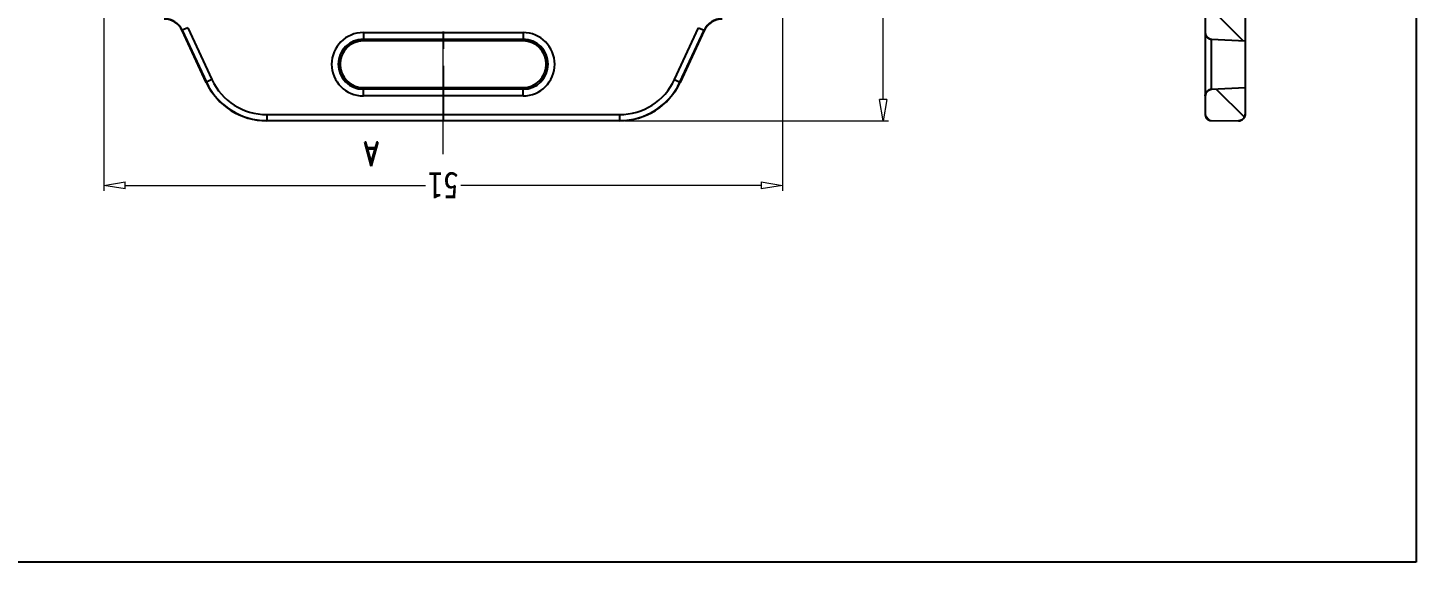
# Model space of a CAD drawing. Header units: millimetres. Extents: x 1786 to 4839, y -3109 to -1928.
# Drawn here: x 4734.9 to 4839.2, y -3109.4 to -3069.2 of the extents above; entities that cross this region are included whole.
import ezdxf
from ezdxf.enums import TextEntityAlignment as Align

# ---------------------------------------------------------------- set-up
doc = ezdxf.new("R2010")
doc.units = ezdxf.units.MM
doc.linetypes.add('CENTER', pattern=[50.8, 31.75, -6.35, 6.35, -6.35])
doc.linetypes.add('DIVIDE', pattern=[31.75, 12.7, -6.35, 0, -6.35, 0, -6.35])
doc.layers.add('dim', color=3, linetype='Continuous', lineweight=9)
doc.layers.add('hatch', color=56, linetype='Continuous', lineweight=9)
doc.styles.add('FFS', font='simfang.ttf', dxfattribs={"width": 0.85})
doc.styles.add('LongTou', font='romand.shx', dxfattribs={"width": 0.8, "bigfont": 'whgdtxt.shx'})
doc.dimstyles.new('YanXiu', dxfattribs={"dimtxt": 2.5, "dimasz": 2.2, "dimexe": 1, "dimexo": 0.6, "dimgap": 0.66, "dimtad": 0, "dimzin": 9, "dimdsep": 46, "dimtxsty": 'FFS', "dimblk": 'CLOSEDBLANK', "dimcen": 0, "dimclrd": 256, "dimclre": 131, "dimclrt": 42, "dimazin": 0, "dimtfac": 1, "dimtofl": 0, "dimtmove": 0, "dimatfit": 3, "dimldrblk": 'CLOSEDBLANK', "dimfxl": 0, "dimlwd": 5, "dimlwe": 5, "dimarcsym": 0})

# ---------------------------------------------------------------- blocks, each defined once
blk = doc.blocks.new('_ClosedBlank')
at = {"color": 0, "linetype": 'ByBlock', "lineweight": -2}
for p, q in [((-1, 0.167), (0, 0)), ((-1, 0.167), (-1, -0.167)), ((0, 0), (-1, -0.167))]:
    blk.add_line(p, q, dxfattribs=at)
blk = doc.blocks.new('*D43')
at = {"layer": 'Defpoints', "color": 0}
for p in [(4422.49, -2809.28, 0), (4402.69, -2875.58), (4422.49, -2875.58, 0)]:
    blk.add_point(p, dxfattribs=at)
at = {"layer": 'dim', "color": 131, "lineweight": 5}
for p, q in [((4422.09, -2809.28), (4402.29, -2809.28)), ((4422.09, -2875.58), (4402.29, -2875.58))]:
    blk.add_line(p, q, dxfattribs=at)
at = {"layer": 'dim', "lineweight": 5}
for p, q in [((4402.69, -2810.88), (4402.69, -2839.87)), ((4402.69, -2873.98), (4402.69, -2845))]:
    blk.add_line(p, q, dxfattribs=at)
at = {"layer": 'dim', "lineweight": 5, "xscale": 1.6, "yscale": 1.6, "zscale": 1.6}
for p, rotation in [((4402.69, -2809.28), 90), ((4402.69, -2875.58), 270)]:
    blk.add_blockref('_ClosedBlank', p, dxfattribs=dict(at, rotation=rotation))
at = {"layer": 'dim', "color": 42, "insert": (4402.69, -2842.43), "char_height": 2, "attachment_point": 5, "rotation": 90, "style": 'FFS'}
blk.add_mtext('66.3', dxfattribs=at)
blk = doc.blocks.new('*D51')
at = {"layer": 'Defpoints', "color": 0}
for p in [(4461.26, -2804.43), (4410.26, -2820.94, 0), (4461.26, -2820.94, 0)]:
    blk.add_point(p, dxfattribs=at)
at = {"layer": 'dim', "color": 131, "lineweight": 5}
for p, q in [((4410.26, -2820.54), (4410.26, -2804.03)), ((4461.26, -2820.54), (4461.26, -2804.03))]:
    blk.add_line(p, q, dxfattribs=at)
at = {"layer": 'dim', "lineweight": 5}
for p, q in [((4411.86, -2804.43), (4434.42, -2804.43)), ((4459.66, -2804.43), (4437.09, -2804.43))]:
    blk.add_line(p, q, dxfattribs=at)
at = {"layer": 'dim', "lineweight": 5, "xscale": 1.6, "yscale": 1.6, "zscale": 1.6, "rotation": 180}
blk.add_blockref('_ClosedBlank', (4410.26, -2804.43), dxfattribs=at)
at = {"layer": 'dim', "lineweight": 5, "xscale": 1.6, "yscale": 1.6, "zscale": 1.6}
blk.add_blockref('_ClosedBlank', (4461.26, -2804.43), dxfattribs=at)
at = {"layer": 'dim', "color": 42, "insert": (4435.76, -2804.43), "char_height": 2, "attachment_point": 5, "style": 'FFS'}
blk.add_mtext('51', dxfattribs=at)
blk = doc.blocks.new('*u88')
at = {"linetype": 'Continuous'}
h = blk.add_hatch(dxfattribs=at)
h.set_pattern_fill('DEFAULT__1', color=40, scale=2, angle=135, style=0, pattern_type=0)
h.set_pattern_definition([(135, (518.1121, -554.4406), (-1.4142136, -1.4142136), [])])
edge = h.paths.add_edge_path()
edge.add_line((-75.284, -51.345), (-75.284, -49.945))
edge.add_spline(control_points=[(-75.284, -51.345), (-75.284, -51.607), (-75.468, -51.793), (-75.73, -51.795)], knot_values=[0, 0, 0, 0, 1, 1, 1, 1], weights=[1, 0.8067903, 0.8067903, 1], degree=3, periodic=0)
edge.add_line((-75.73, -51.795), (-77.78, -51.813))
edge.add_spline(control_points=[(-78.284, -51.313), (-78.284, -51.608), (-78.075, -51.816), (-77.78, -51.813)], knot_values=[0, 0, 0, 0, 1, 1, 1, 1], weights=[1, 0.8026765, 0.8026765, 1], degree=3, periodic=0)
edge.add_line((-78.284, -51.313), (-78.284, -49.313))
edge.add_line((-75.758, -49.446), (-78.284, -49.313))
edge.add_spline(control_points=[(-75.284, -49.945), (-75.284, -49.664), (-75.477, -49.46), (-75.758, -49.446)], knot_values=[0, 0, 0, 0, 1, 1, 1, 1], weights=[1, 0.8169162, 0.8169162, 1], degree=3, periodic=0)
edge = h.paths.add_edge_path()
edge.add_line((-75.284, -45.181), (-75.284, -41.561))
edge.add_spline(control_points=[(-75.284, -45.181), (-75.284, -45.462), (-75.477, -45.666), (-75.758, -45.681)], knot_values=[0, 0, 0, 0, 1, 1, 1, 1], weights=[1, 0.8169162, 0.8169162, 1], degree=3, periodic=0)
edge.add_line((-75.758, -45.681), (-78.284, -45.813))
edge.add_line((-78.284, -45.813), (-78.284, 8.487))
edge.add_line((-75.758, 8.354), (-78.284, 8.487))
edge.add_spline(control_points=[(-75.284, 7.855), (-75.284, 8.136), (-75.477, 8.34), (-75.758, 8.354)], knot_values=[0, 0, 0, 0, 1, 1, 1, 1], weights=[1, 0.8169162, 0.8169162, 1], degree=3, periodic=0)
edge.add_line((-75.284, 4.235), (-75.284, 7.855))
edge.add_line((-74.167, 4.186), (-75.284, 4.235))
edge.add_spline(control_points=[(-73.784, 3.786), (-73.784, 4.013), (-73.94, 4.176), (-74.167, 4.186)], knot_values=[0, 0, 0, 0, 1, 1, 1, 1], weights=[1, 0.8149093, 0.8149093, 1], degree=3, periodic=0)
edge.add_line((-73.784, 3.694), (-73.784, 3.786))
edge.add_spline(control_points=[(-73.784, 3.694), (-73.784, 3.468), (-73.94, 3.304), (-74.167, 3.294)], knot_values=[0, 0, 0, 0, 1, 1, 1, 1], weights=[1, 0.8149093, 0.8149093, 1], degree=3, periodic=0)
edge.add_line((-76.284, 3.202), (-74.167, 3.294))
edge.add_line((-76.284, -40.528), (-76.284, 3.202))
edge.add_line((-76.284, -40.528), (-74.167, -40.621))
edge.add_spline(control_points=[(-73.784, -41.02), (-73.784, -40.794), (-73.94, -40.631), (-74.167, -40.621)], knot_values=[0, 0, 0, 0, 1, 1, 1, 1], weights=[1, 0.8149093, 0.8149093, 1], degree=3, periodic=0)
edge.add_line((-73.784, -41.113), (-73.784, -41.02))
edge.add_spline(control_points=[(-73.784, -41.113), (-73.784, -41.339), (-73.94, -41.502), (-74.167, -41.512)], knot_values=[0, 0, 0, 0, 1, 1, 1, 1], weights=[1, 0.8149093, 0.8149093, 1], degree=3, periodic=0)
edge.add_line((-74.167, -41.512), (-75.284, -41.561))
edge = h.paths.add_edge_path()
edge.add_line((-75.284, 12.619), (-75.284, 14.019))
edge.add_spline(control_points=[(-75.284, 12.619), (-75.284, 12.338), (-75.477, 12.134), (-75.758, 12.119)], knot_values=[0, 0, 0, 0, 1, 1, 1, 1], weights=[1, 0.8169162, 0.8169162, 1], degree=3, periodic=0)
edge.add_line((-75.758, 12.119), (-78.284, 11.987))
edge.add_line((-78.284, 11.987), (-78.284, 13.987))
edge.add_spline(control_points=[(-78.284, 13.987), (-78.284, 14.282), (-78.075, 14.489), (-77.78, 14.487)], knot_values=[0, 0, 0, 0, 1, 1, 1, 1], weights=[1, 0.8026765, 0.8026765, 1], degree=3, periodic=0)
edge.add_line((-75.73, 14.469), (-77.78, 14.487))
edge.add_spline(control_points=[(-75.284, 14.019), (-75.284, 14.281), (-75.468, 14.467), (-75.73, 14.469)], knot_values=[0, 0, 0, 0, 1, 1, 1, 1], weights=[1, 0.8067903, 0.8067903, 1], degree=3, periodic=0)
at = {"color": 7, "linetype": 'Continuous'}
for p, q in [((-78.284, -51.313, 0), (-78.284, 13.987, 0)), ((-78.284, 11.987, 0), (-78.284, 13.987, 0)), ((-75.73, 14.469, 0), (-77.78, 14.487, 0)), ((-75.73, 14.469, 0), (-77.78, 14.487, 0)), ((-75.284, 4.235, 0), (-75.284, 14.019, 0)), ((-75.284, 12.619, 0), (-75.284, 14.019, 0)), ((-75.758, 12.119, 0), (-78.284, 11.987, 0)), ((-75.758, 12.119, 0), (-78.284, 11.987, 0)), ((-75.758, 12.119, 0), (-75.758, 8.354, 0)), ((-75.758, 8.354, 0), (-78.284, 8.487, 0)), ((-75.758, 8.354, 0), (-78.284, 8.487, 0)), ((-78.284, -45.813, 0), (-78.284, 8.487, 0)), ((-75.284, 4.235, 0), (-75.284, 7.855, 0))]:
    blk.add_line(p, q, dxfattribs=at)
for centre, radius, start, end in [((-77.784, 13.987, 0), 0.5, 89.5, 180), ((-75.734, 14.019, 0), 0.45, 0, 89.5), ((-75.784, 12.619, 0), 0.5, 273, 0), ((-75.784, 7.855, 0), 0.5, 0, 87)]:
    blk.add_arc(centre, radius, start, end, dxfattribs=at)
for points, start_tangent, end_tangent in [([(-78.284, 13.987, 0), (-78.284, 13.992, 0), (-78.284, 13.998, 0), (-78.284, 14.004, 0), (-78.283, 14.009, 0), (-78.283, 14.015, 0), (-78.283, 14.021, 0), (-78.282, 14.026, 0), (-78.282, 14.032, 0), (-78.281, 14.038, 0), (-78.281, 14.043, 0), (-78.28, 14.049, 0), (-78.279, 14.055, 0), (-78.278, 14.061, 0), (-78.278, 14.067, 0), (-78.277, 14.072, 0), (-78.276, 14.078, 0), (-78.274, 14.084, 0), (-78.273, 14.09, 0), (-78.272, 14.096, 0), (-78.271, 14.102, 0), (-78.269, 14.108, 0), (-78.268, 14.113, 0), (-78.266, 14.119, 0), (-78.264, 14.125, 0), (-78.263, 14.131, 0), (-78.261, 14.137, 0), (-78.259, 14.143, 0), (-78.257, 14.149, 0), (-78.255, 14.154, 0), (-78.253, 14.16, 0), (-78.251, 14.166, 0), (-78.249, 14.172, 0), (-78.246, 14.178, 0), (-78.244, 14.183, 0), (-78.241, 14.189, 0), (-78.239, 14.195, 0), (-78.236, 14.201, 0), (-78.233, 14.206, 0), (-78.23, 14.212, 0), (-78.228, 14.218, 0), (-78.225, 14.223, 0), (-78.222, 14.229, 0), (-78.218, 14.234, 0), (-78.215, 14.24, 0), (-78.212, 14.245, 0), (-78.209, 14.251, 0), (-78.205, 14.256, 0), (-78.202, 14.262, 0), (-78.198, 14.267, 0), (-78.194, 14.272, 0), (-78.191, 14.278, 0), (-78.187, 14.283, 0), (-78.183, 14.288, 0), (-78.179, 14.293, 0), (-78.175, 14.298, 0), (-78.171, 14.303, 0), (-78.167, 14.308, 0), (-78.163, 14.313, 0), (-78.158, 14.318, 0), (-78.154, 14.323, 0), (-78.15, 14.328, 0), (-78.145, 14.333, 0), (-78.141, 14.337, 0), (-78.136, 14.342, 0), (-78.131, 14.347, 0), (-78.127, 14.351, 0), (-78.122, 14.355, 0), (-78.117, 14.36, 0), (-78.112, 14.364, 0), (-78.107, 14.368, 0), (-78.102, 14.373, 0), (-78.097, 14.377, 0), (-78.092, 14.381, 0), (-78.087, 14.385, 0), (-78.082, 14.389, 0), (-78.077, 14.392, 0), (-78.071, 14.396, 0), (-78.066, 14.4, 0), (-78.061, 14.403, 0), (-78.055, 14.407, 0), (-78.05, 14.41, 0), (-78.044, 14.414, 0), (-78.039, 14.417, 0), (-78.033, 14.42, 0), (-78.028, 14.423, 0), (-78.022, 14.427, 0), (-78.017, 14.43, 0), (-78.011, 14.432, 0), (-78.005, 14.435, 0), (-77.999, 14.438, 0), (-77.994, 14.441, 0), (-77.988, 14.443, 0), (-77.982, 14.446, 0), (-77.976, 14.448, 0), (-77.971, 14.451, 0), (-77.965, 14.453, 0), (-77.959, 14.455, 0), (-77.953, 14.457, 0), (-77.947, 14.459, 0), (-77.941, 14.461, 0), (-77.936, 14.463, 0), (-77.93, 14.465, 0), (-77.924, 14.467, 0), (-77.918, 14.469, 0), (-77.912, 14.47, 0), (-77.906, 14.472, 0), (-77.9, 14.473, 0), (-77.895, 14.475, 0), (-77.889, 14.476, 0), (-77.883, 14.477, 0), (-77.877, 14.478, 0), (-77.871, 14.479, 0), (-77.865, 14.48, 0), (-77.859, 14.481, 0), (-77.854, 14.482, 0), (-77.848, 14.483, 0), (-77.842, 14.484, 0), (-77.836, 14.484, 0), (-77.831, 14.485, 0), (-77.825, 14.485, 0), (-77.819, 14.486, 0), (-77.813, 14.486, 0), (-77.808, 14.486, 0), (-77.802, 14.487, 0), (-77.796, 14.487, 0), (-77.791, 14.487, 0), (-77.785, 14.487, 0), (-77.78, 14.487, 0)], (0, 1), (0.9999619, -0.0087265)), ([(-75.284, 14.019, 0), (-75.284, 14.024, 0), (-75.284, 14.029, 0), (-75.284, 14.034, 0), (-75.284, 14.039, 0), (-75.285, 14.044, 0), (-75.285, 14.049, 0), (-75.285, 14.054, 0), (-75.286, 14.059, 0), (-75.286, 14.064, 0), (-75.287, 14.069, 0), (-75.287, 14.075, 0), (-75.288, 14.08, 0), (-75.289, 14.085, 0), (-75.29, 14.09, 0), (-75.29, 14.095, 0), (-75.291, 14.1, 0), (-75.292, 14.106, 0), (-75.293, 14.111, 0), (-75.295, 14.116, 0), (-75.296, 14.121, 0), (-75.297, 14.127, 0), (-75.298, 14.132, 0), (-75.3, 14.137, 0), (-75.301, 14.142, 0), (-75.303, 14.147, 0), (-75.304, 14.153, 0), (-75.306, 14.158, 0), (-75.308, 14.163, 0), (-75.309, 14.168, 0), (-75.311, 14.173, 0), (-75.313, 14.179, 0), (-75.315, 14.184, 0), (-75.317, 14.189, 0), (-75.319, 14.194, 0), (-75.322, 14.199, 0), (-75.324, 14.204, 0), (-75.326, 14.209, 0), (-75.329, 14.215, 0), (-75.331, 14.22, 0), (-75.334, 14.225, 0), (-75.336, 14.23, 0), (-75.339, 14.235, 0), (-75.342, 14.24, 0), (-75.345, 14.245, 0), (-75.348, 14.25, 0), (-75.35, 14.254, 0), (-75.353, 14.259, 0), (-75.357, 14.264, 0), (-75.36, 14.269, 0), (-75.363, 14.274, 0), (-75.366, 14.278, 0), (-75.37, 14.283, 0), (-75.373, 14.288, 0), (-75.376, 14.292, 0), (-75.38, 14.297, 0), (-75.384, 14.301, 0), (-75.387, 14.306, 0), (-75.391, 14.31, 0), (-75.395, 14.315, 0), (-75.399, 14.319, 0), (-75.402, 14.323, 0), (-75.406, 14.327, 0), (-75.41, 14.332, 0), (-75.414, 14.336, 0), (-75.418, 14.34, 0), (-75.423, 14.344, 0), (-75.427, 14.348, 0), (-75.431, 14.352, 0), (-75.435, 14.356, 0), (-75.44, 14.359, 0), (-75.444, 14.363, 0), (-75.449, 14.367, 0), (-75.453, 14.371, 0), (-75.458, 14.374, 0), (-75.462, 14.378, 0), (-75.467, 14.381, 0), (-75.471, 14.384, 0), (-75.476, 14.388, 0), (-75.481, 14.391, 0), (-75.486, 14.394, 0), (-75.49, 14.397, 0), (-75.495, 14.4, 0), (-75.5, 14.403, 0), (-75.505, 14.406, 0), (-75.51, 14.409, 0), (-75.515, 14.412, 0), (-75.52, 14.415, 0), (-75.525, 14.417, 0), (-75.53, 14.42, 0), (-75.535, 14.423, 0), (-75.54, 14.425, 0), (-75.545, 14.427, 0), (-75.55, 14.43, 0), (-75.555, 14.432, 0), (-75.56, 14.434, 0), (-75.565, 14.436, 0), (-75.571, 14.438, 0), (-75.576, 14.44, 0), (-75.581, 14.442, 0), (-75.586, 14.444, 0), (-75.591, 14.446, 0), (-75.597, 14.448, 0), (-75.602, 14.449, 0), (-75.607, 14.451, 0), (-75.612, 14.452, 0), (-75.617, 14.454, 0), (-75.623, 14.455, 0), (-75.628, 14.456, 0), (-75.633, 14.458, 0), (-75.638, 14.459, 0), (-75.643, 14.46, 0), (-75.649, 14.461, 0), (-75.654, 14.462, 0), (-75.659, 14.463, 0), (-75.664, 14.464, 0), (-75.669, 14.464, 0), (-75.674, 14.465, 0), (-75.68, 14.466, 0), (-75.685, 14.466, 0), (-75.69, 14.467, 0), (-75.695, 14.467, 0), (-75.7, 14.468, 0), (-75.705, 14.468, 0), (-75.71, 14.468, 0), (-75.715, 14.469, 0), (-75.72, 14.469, 0), (-75.725, 14.469, 0), (-75.73, 14.469, 0)], (0, 1), (-0.9999619, 0.0087265)), ([(-75.284, 12.619, 0), (-75.284, 12.613, 0), (-75.284, 12.608, 0), (-75.284, 12.602, 0), (-75.284, 12.597, 0), (-75.285, 12.591, 0), (-75.285, 12.586, 0), (-75.285, 12.58, 0), (-75.286, 12.575, 0), (-75.286, 12.569, 0), (-75.287, 12.564, 0), (-75.288, 12.558, 0), (-75.288, 12.553, 0), (-75.289, 12.547, 0), (-75.29, 12.541, 0), (-75.291, 12.536, 0), (-75.292, 12.53, 0), (-75.293, 12.525, 0), (-75.294, 12.519, 0), (-75.295, 12.513, 0), (-75.296, 12.508, 0), (-75.298, 12.502, 0), (-75.299, 12.496, 0), (-75.301, 12.491, 0), (-75.302, 12.485, 0), (-75.304, 12.479, 0), (-75.305, 12.474, 0), (-75.307, 12.468, 0), (-75.309, 12.462, 0), (-75.311, 12.457, 0), (-75.313, 12.451, 0), (-75.315, 12.446, 0), (-75.317, 12.44, 0), (-75.319, 12.434, 0), (-75.321, 12.429, 0), (-75.324, 12.423, 0), (-75.326, 12.418, 0), (-75.329, 12.412, 0), (-75.331, 12.407, 0), (-75.334, 12.401, 0), (-75.336, 12.396, 0), (-75.339, 12.39, 0), (-75.342, 12.385, 0), (-75.345, 12.379, 0), (-75.348, 12.374, 0), (-75.351, 12.369, 0), (-75.354, 12.363, 0), (-75.357, 12.358, 0), (-75.36, 12.353, 0), (-75.364, 12.348, 0), (-75.367, 12.342, 0), (-75.371, 12.337, 0), (-75.374, 12.332, 0), (-75.378, 12.327, 0), (-75.381, 12.322, 0), (-75.385, 12.317, 0), (-75.389, 12.312, 0), (-75.393, 12.307, 0), (-75.397, 12.302, 0), (-75.401, 12.298, 0), (-75.405, 12.293, 0), (-75.409, 12.288, 0), (-75.413, 12.284, 0), (-75.417, 12.279, 0), (-75.421, 12.274, 0), (-75.426, 12.27, 0), (-75.43, 12.265, 0), (-75.434, 12.261, 0), (-75.439, 12.257, 0), (-75.443, 12.252, 0), (-75.448, 12.248, 0), (-75.453, 12.244, 0), (-75.457, 12.24, 0), (-75.462, 12.236, 0), (-75.467, 12.232, 0), (-75.472, 12.228, 0), (-75.477, 12.224, 0), (-75.481, 12.221, 0), (-75.486, 12.217, 0), (-75.491, 12.213, 0), (-75.496, 12.21, 0), (-75.501, 12.206, 0), (-75.507, 12.203, 0), (-75.512, 12.199, 0), (-75.517, 12.196, 0), (-75.522, 12.193, 0), (-75.527, 12.189, 0), (-75.533, 12.186, 0), (-75.538, 12.183, 0), (-75.543, 12.18, 0), (-75.549, 12.177, 0), (-75.554, 12.175, 0), (-75.559, 12.172, 0), (-75.565, 12.169, 0), (-75.57, 12.167, 0), (-75.576, 12.164, 0), (-75.581, 12.162, 0), (-75.587, 12.159, 0), (-75.592, 12.157, 0), (-75.598, 12.155, 0), (-75.603, 12.152, 0), (-75.609, 12.15, 0), (-75.614, 12.148, 0), (-75.62, 12.146, 0), (-75.625, 12.144, 0), (-75.631, 12.143, 0), (-75.636, 12.141, 0), (-75.642, 12.139, 0), (-75.648, 12.138, 0), (-75.653, 12.136, 0), (-75.659, 12.135, 0), (-75.664, 12.133, 0), (-75.67, 12.132, 0), (-75.676, 12.13, 0), (-75.681, 12.129, 0), (-75.687, 12.128, 0), (-75.692, 12.127, 0), (-75.698, 12.126, 0), (-75.703, 12.125, 0), (-75.709, 12.124, 0), (-75.714, 12.123, 0), (-75.72, 12.123, 0), (-75.725, 12.122, 0), (-75.731, 12.121, 0), (-75.736, 12.121, 0), (-75.742, 12.12, 0), (-75.747, 12.12, 0), (-75.752, 12.12, 0), (-75.758, 12.119, 0)], (0, -1), (-0.9986295, -0.052336)), ([(-75.284, 7.855, 0), (-75.284, 7.861, 0), (-75.284, 7.866, 0), (-75.284, 7.871, 0), (-75.284, 7.877, 0), (-75.285, 7.882, 0), (-75.285, 7.888, 0), (-75.285, 7.893, 0), (-75.286, 7.899, 0), (-75.286, 7.904, 0), (-75.287, 7.91, 0), (-75.288, 7.916, 0), (-75.288, 7.921, 0), (-75.289, 7.927, 0), (-75.29, 7.932, 0), (-75.291, 7.938, 0), (-75.292, 7.944, 0), (-75.293, 7.949, 0), (-75.294, 7.955, 0), (-75.295, 7.961, 0), (-75.296, 7.966, 0), (-75.298, 7.972, 0), (-75.299, 7.977, 0), (-75.301, 7.983, 0), (-75.302, 7.989, 0), (-75.304, 7.994, 0), (-75.305, 8, 0), (-75.307, 8.006, 0), (-75.309, 8.011, 0), (-75.311, 8.017, 0), (-75.313, 8.023, 0), (-75.315, 8.028, 0), (-75.317, 8.034, 0), (-75.319, 8.039, 0), (-75.321, 8.045, 0), (-75.324, 8.051, 0), (-75.326, 8.056, 0), (-75.329, 8.062, 0), (-75.331, 8.067, 0), (-75.334, 8.073, 0), (-75.336, 8.078, 0), (-75.339, 8.084, 0), (-75.342, 8.089, 0), (-75.345, 8.094, 0), (-75.348, 8.1, 0), (-75.351, 8.105, 0), (-75.354, 8.11, 0), (-75.357, 8.116, 0), (-75.36, 8.121, 0), (-75.364, 8.126, 0), (-75.367, 8.131, 0), (-75.371, 8.136, 0), (-75.374, 8.142, 0), (-75.378, 8.147, 0), (-75.381, 8.152, 0), (-75.385, 8.157, 0), (-75.389, 8.162, 0), (-75.393, 8.166, 0), (-75.397, 8.171, 0), (-75.401, 8.176, 0), (-75.405, 8.181, 0), (-75.409, 8.186, 0), (-75.413, 8.19, 0), (-75.417, 8.195, 0), (-75.421, 8.199, 0), (-75.426, 8.204, 0), (-75.43, 8.208, 0), (-75.434, 8.213, 0), (-75.439, 8.217, 0), (-75.443, 8.221, 0), (-75.448, 8.225, 0), (-75.453, 8.23, 0), (-75.457, 8.234, 0), (-75.462, 8.238, 0), (-75.467, 8.242, 0), (-75.472, 8.246, 0), (-75.477, 8.249, 0), (-75.481, 8.253, 0), (-75.486, 8.257, 0), (-75.491, 8.261, 0), (-75.496, 8.264, 0), (-75.501, 8.268, 0), (-75.507, 8.271, 0), (-75.512, 8.275, 0), (-75.517, 8.278, 0), (-75.522, 8.281, 0), (-75.527, 8.284, 0), (-75.533, 8.287, 0), (-75.538, 8.29, 0), (-75.543, 8.293, 0), (-75.549, 8.296, 0), (-75.554, 8.299, 0), (-75.559, 8.302, 0), (-75.565, 8.305, 0), (-75.57, 8.307, 0), (-75.576, 8.31, 0), (-75.581, 8.312, 0), (-75.587, 8.315, 0), (-75.592, 8.317, 0), (-75.598, 8.319, 0), (-75.603, 8.321, 0), (-75.609, 8.323, 0), (-75.614, 8.325, 0), (-75.62, 8.327, 0), (-75.625, 8.329, 0), (-75.631, 8.331, 0), (-75.636, 8.333, 0), (-75.642, 8.335, 0), (-75.648, 8.336, 0), (-75.653, 8.338, 0), (-75.659, 8.339, 0), (-75.664, 8.341, 0), (-75.67, 8.342, 0), (-75.676, 8.343, 0), (-75.681, 8.344, 0), (-75.687, 8.346, 0), (-75.692, 8.347, 0), (-75.698, 8.348, 0), (-75.703, 8.349, 0), (-75.709, 8.349, 0), (-75.714, 8.35, 0), (-75.72, 8.351, 0), (-75.725, 8.352, 0), (-75.731, 8.352, 0), (-75.736, 8.353, 0), (-75.742, 8.353, 0), (-75.747, 8.354, 0), (-75.752, 8.354, 0), (-75.758, 8.354, 0)], (0, 1), (-0.9986295, 0.052336))]:
    blk.add_spline(points, degree=3, dxfattribs=dict(at, start_tangent=start_tangent, end_tangent=end_tangent))
blk = doc.blocks.new('*u90')
at = {"color": 7, "linetype": 'Continuous'}
for p, q in [((-59.295, 133.477, 0), (-32.755, 133.477, 0)), ((-59.295, 133.477, 0), (-59.283, 133.459, 0)), ((-59.284, 133.009, 0), (-59.284, 133.459, 0)), ((-32.766, 133.009, 0), (-59.284, 133.009, 0)), ((-32.767, 133.459, 0), (-59.283, 133.459, 0)), ((-32.767, 133.459, 0), (-32.755, 133.477, 0)), ((-32.766, 133.009, 0), (-32.766, 133.459, 0)), ((-52.025, 131.608, 0), (-40.025, 131.608, 0)), ((-52.025, 131.608, 0), (-52.025, 130.977, 0)), ((-40.025, 131.608, 0), (-40.025, 130.977, 0)), ((-65.644, 126.693, 0), (-63.827, 130.59, 0)), ((-63.815, 130.572, 0), (-65.632, 126.675, 0)), ((-63.827, 130.59, 0), (-63.815, 130.572, 0)), ((-63.407, 130.382, 0), (-63.815, 130.572, 0)), ((-52.025, 131.109, 0), (-40.025, 131.109, 0)), ((-40.025, 130.977, 0), (-52.025, 130.977, 0)), ((-28.643, 130.382, 0), (-28.235, 130.572, 0)), ((-28.235, 130.572, 0), (-28.223, 130.59, 0)), ((-26.418, 126.675, 0), (-28.235, 130.572, 0)), ((-28.223, 130.59, 0), (-26.406, 126.693, 0)), ((-63.407, 130.382, 0), (-65.224, 126.485, 0)), ((-26.826, 126.485, 0), (-28.643, 130.382, 0)), ((-52.025, 127.477, 0), (-40.025, 127.477, 0)), ((-52.025, 126.845, 0), (-52.025, 127.477, 0)), ((-40.025, 127.344, 0), (-52.025, 127.344, 0)), ((-40.025, 126.845, 0), (-40.025, 127.477, 0)), ((-65.632, 126.675, 0), (-65.644, 126.693, 0)), ((-65.224, 126.485, 0), (-65.632, 126.675, 0)), ((-40.025, 126.845, 0), (-52.025, 126.845, 0)), ((-26.826, 126.485, 0), (-26.418, 126.675, 0)), ((-26.418, 126.675, 0), (-26.406, 126.693, 0))]:
    blk.add_line(p, q, dxfattribs=at)
at = {"color": 1, "linetype": 'CENTER', "ltscale": 0.204}
blk.add_line((-46.025, 67.177, 0), (-46.025, 133.477, 0), dxfattribs=at)
at = {"color": 7, "linetype": 'Continuous'}
for centre, radius, start, end in [((-59.295, 128.477, 0), 5, 89.99655, 155.00372), ((-59.284, 128.459, 0), 5, 89.99652, 155.00375), ((-59.284, 128.459, 0), 4.55, 89.99975, 155.00025), ((-32.766, 128.459, 0), 5, 24.99625, 90.00348), ((-32.766, 128.459, 0), 4.55, 24.99975, 90.00025), ((-32.755, 128.477, 0), 5, 24.99628, 90.00344), ((-52.025, 129.227, 0), 2.382, 90, 270), ((-40.025, 129.227, 0), 2.382, 270, 90), ((-52.025, 129.227, 0), 1.882, 90, 270), ((-52.025, 129.227, 0), 1.75, 90, 270), ((-40.025, 129.227, 0), 1.882, 270, 90), ((-40.025, 129.227, 0), 1.75, 270, 90), ((-67.003, 127.327, 0), 1.5, 269.9961, 335.00921), ((-66.992, 127.309, 0), 1.5, 269.99622, 335.0091), ((-25.058, 127.309, 0), 1.5, 204.99581, 270.00878), ((-25.047, 127.327, 0), 1.5, 204.9957, 270.00889)]:
    blk.add_arc(centre, radius, start, end, dxfattribs=at)
at = {"layer": 'Defpoints', "color": 2}
blk.add_lwpolyline([(-119.154, 166.645), (119.154, 166.645), (119.154, 0), (-119.154, 0)], close=True, dxfattribs=at)
at = {"layer": 'hatch', "color": 2, "linetype": 'DIVIDE', "ltscale": 0.2}
blk.add_line((-46.025, 135.977, 0), (-46.025, 64.677, 0), dxfattribs=at)
at = {"layer": 'hatch', "color": 2, "elevation": 0}
blk.add_lwpolyline([(-46.025, 135.977, 0, 0, 0), (-44.225, 135.977, 0.54, 0, 0), (-42.425, 135.977, 0, 0, 0)], format="xyseb", dxfattribs=at)
blk.add_blockref('*u88', (-28.013, 118.99))
at = {"layer": 'hatch', "color": 6, "style": 'LongTou', "width": 0.8}
blk.add_text('A', height=1.8, dxfattribs=at).set_placement((-40.625, 135.977, 0), align=Align.MIDDLE)
at = {"layer": 'dim'}
dim = blk.add_linear_dim(base=(-20.525, 138.327), p1=(-71.525, 121.827, 0), p2=(-20.525, 121.827, 0), dimstyle='YanXiu', override={"dimtxt": 2, "dimasz": 1.6, "dimexe": 0.3998, "dimexo": 0.3998, "dimgap": 0.3998, "dimzin": 8}, dxfattribs=at)
dim.commit()
dim.dimension.update_dxf_attribs({"geometry": '*D51', "text_midpoint": (-46.025, 138.327), "insert": (-4481.781, 2942.762)})
dim = blk.add_linear_dim(base=(-79.094, 67.177, 0), p1=(-59.295, 133.477, 0), p2=(-59.295, 67.177, 0), angle=90, dimstyle='YanXiu', override={"dimtxt": 2, "dimasz": 1.6, "dimexe": 0.3998, "dimexo": 0.3998, "dimgap": 0.3998, "dimzin": 8}, dxfattribs=at)
dim.commit()
dim.dimension.update_dxf_attribs({"geometry": '*D43', "text_midpoint": (-79.094, 100.327, 0), "insert": (-4481.781, 2942.762)})

msp = doc.modelspace()

# ---------------------------------------------------------------- block references
at = {"rotation": 180}
msp.add_blockref('*u90', (4720.09, -2942.76, 0), dxfattribs=at)

doc.saveas('drawing.dxf')
